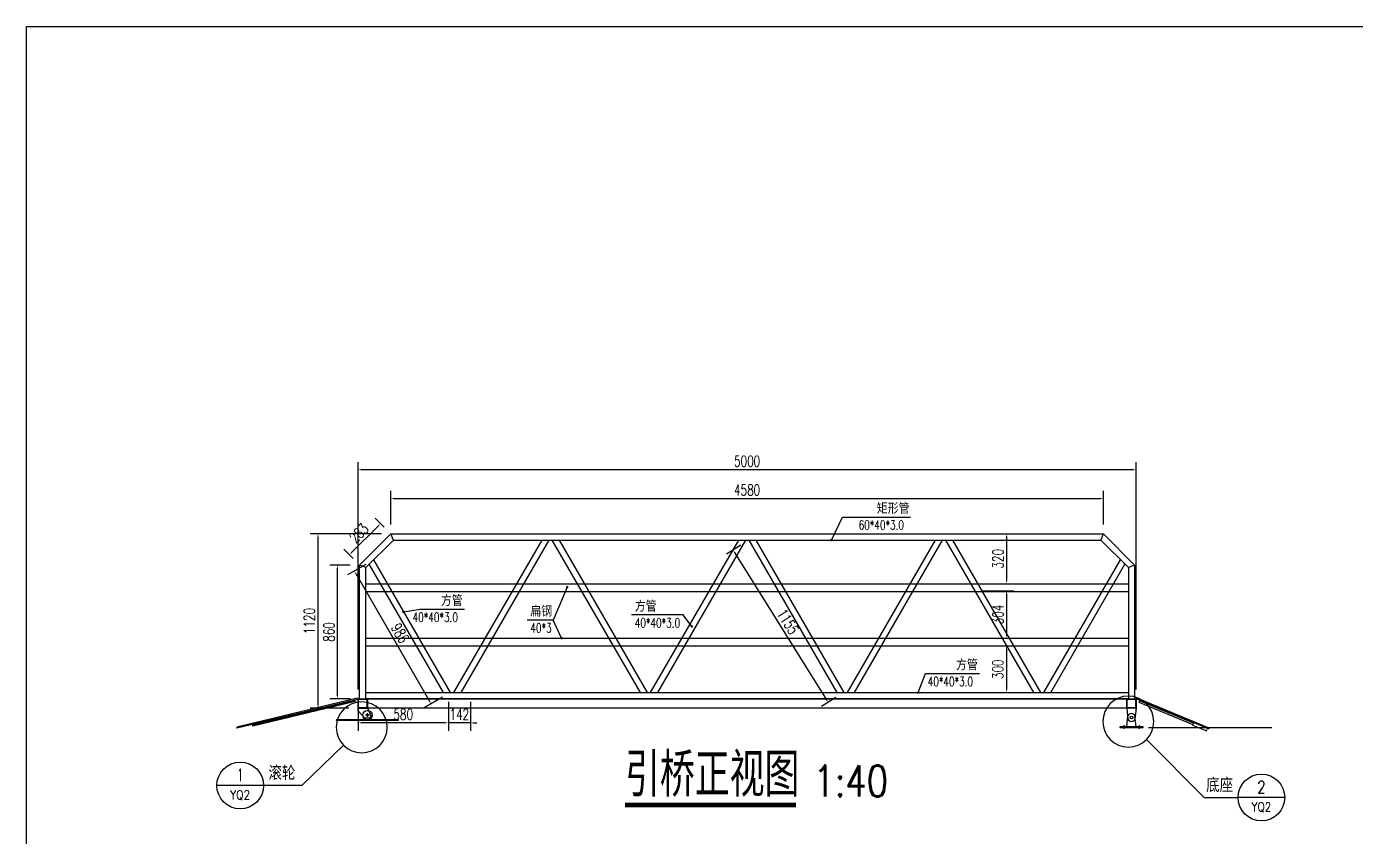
# Model space of a CAD drawing. Header units: millimetres. Extents: x 7263 to 319917, y -161937 to 156976.
# Drawn here: x 214304 to 222844, y -20457 to -15253 of the extents above; entities that cross this region are included whole.
import ezdxf
from ezdxf.enums import TextEntityAlignment as Align

# ---------------------------------------------------------------- set-up
doc = ezdxf.new("R2010")
doc.units = ezdxf.units.MM
doc.header["$LTSCALE"] = 1000
doc.linetypes.add('CENTER2', pattern=[28.575, 19.05, -3.175, 3.175, -3.175])
for name, color, linetype in [('00-HATCH(填充)', 250, 'Continuous'), ('DIM_IDEN', 3, 'Continuous'), ('DIM_LEAD', 3, 'Continuous'), ('DIM_SYMB', 3, 'Continuous'), ('PUB_DIM', 3, 'Continuous'), ('PUB_TEXT', 7, 'Continuous'), ('W-STEEL_FRAME钢架', 3, 'Continuous')]:
    doc.layers.add(name, color=color, linetype=linetype)
doc.styles.add('-宋体', font='', dxfattribs={"width": 0.8})
doc.styles.add('_TCH_DIM', font='SIMPLEX.shx', dxfattribs={"bigfont": 'hztxt.shx'})
doc.styles.add('_TCH_LABEL', font='COMPLEX', dxfattribs={"bigfont": 'GBCBIG'})
doc.styles.get("Standard").update_dxf_attribs({"font": 'simplex.shx', "width": 0.8, "bigfont": 'hztxt.shx'})
doc.styles.add('STANDARD_T3', font='simplex.shx', dxfattribs={"width": 0.7, "bigfont": 'hztxt.shx'})
doc.styles.get('-宋体').set_extended_font_data('SimSun')
doc.dimstyles.new('W&&20', dxfattribs={"dimtxt": 70, "dimasz": 20, "dimexe": 50, "dimexo": 60, "dimgap": 20, "dimtad": 1, "dimdec": 0, "dimzin": 0, "dimdsep": 46, "dimtxsty": 'STANDARD_T3', "dimcen": 0.09, "dimclrd": 1, "dimclre": 1, "dimclrt": 7, "dimazin": 2, "dimtfac": 1, "dimtdec": 0, "dimtix": 1, "dimtmove": 2, "dimatfit": 3, "dimfxl": 0, "dimtolj": 1, "dimtzin": 0, "dimarcsym": 0})

# ---------------------------------------------------------------- blocks, each defined once
blk = doc.blocks.new('*D402')
at = {"layer": 'Defpoints', "color": 0, "transparency": 16777216}
for p in [(216303, -18713), (216444.7, -18713), (216444.7, -19573)]:
    blk.add_point(p, dxfattribs=at)
at = {"layer": 'PUB_DIM', "color": 1, "lineweight": -2, "transparency": 16777216}
for p, q in [((216384.7, -18713), (216253, -18713)), ((216303, -19553), (216303, -18733)), ((216384.7, -19573), (216253, -19573))]:
    blk.add_line(p, q, dxfattribs=at)
at = {"layer": 'PUB_DIM', "color": 1, "transparency": 16777216}
for points in [[(216299.7, -18733), (216306.4, -18733), (216303, -18713)], [(216299.7, -19553), (216306.4, -19553), (216303, -19573)]]:
    blk.add_solid(points, dxfattribs=at)
at = {"layer": 'PUB_DIM', "color": 7, "transparency": 16777216, "insert": (216248, -19143), "char_height": 70, "attachment_point": 5, "rotation": 90, "style": 'STANDARD_T3'}
blk.add_mtext('\\A1;860', dxfattribs=at)
blk = doc.blocks.new('*D383')
at = {"layer": 'Defpoints', "color": 0, "transparency": 16777216}
for p in [(216578.9, -18447.1), (216644.7, -18513), (216444.7, -18713)]:
    blk.add_point(p, dxfattribs=at)
at = {"layer": 'PUB_DIM', "color": 1, "lineweight": -2, "transparency": 16777216}
for p, q in [((216602.3, -18470.5), (216543.5, -18411.7)), ((216393, -18633), (216564.7, -18461.2)), ((216402.3, -18670.5), (216343.5, -18611.7))]:
    blk.add_line(p, q, dxfattribs=at)
at = {"layer": 'PUB_DIM', "color": 1, "transparency": 16777216}
for points in [[(216562.4, -18458.9), (216567.1, -18463.6), (216578.9, -18447.1)], [(216390.7, -18630.6), (216395.4, -18635.3), (216378.9, -18647.1)]]:
    blk.add_solid(points, dxfattribs=at)
at = {"layer": 'PUB_DIM', "color": 7, "transparency": 16777216, "insert": (216440, -18508.2), "char_height": 70, "attachment_point": 5, "rotation": 45, "style": 'STANDARD_T3'}
blk.add_mtext('\\A1;283', dxfattribs=at)
blk = doc.blocks.new('*D384')
at = {"layer": 'Defpoints', "color": 0, "transparency": 16777216}
for p in [(221224.7, -18286), (216644.7, -18513), (221224.7, -18513)]:
    blk.add_point(p, dxfattribs=at)
at = {"layer": 'PUB_DIM', "color": 1, "lineweight": -2, "transparency": 16777216}
for p, q in [((216644.7, -18453), (216644.7, -18236)), ((221224.7, -18453), (221224.7, -18236)), ((216664.7, -18286), (221204.7, -18286))]:
    blk.add_line(p, q, dxfattribs=at)
at = {"layer": 'PUB_DIM', "color": 1, "transparency": 16777216}
for points in [[(216664.7, -18282.6), (216664.7, -18289.3), (216644.7, -18286)], [(221204.7, -18282.6), (221204.7, -18289.3), (221224.7, -18286)]]:
    blk.add_solid(points, dxfattribs=at)
at = {"layer": 'PUB_DIM', "color": 7, "transparency": 16777216, "insert": (218934.7, -18231), "char_height": 70, "attachment_point": 5, "style": 'STANDARD_T3'}
blk.add_mtext('\\A1;4580', dxfattribs=at)
blk = doc.blocks.new('*D385')
at = {"layer": 'Defpoints', "color": 0, "transparency": 16777216}
for p in [(216644.7, -18513), (216176.7, -19633), (216434.7, -19633)]:
    blk.add_point(p, dxfattribs=at)
at = {"layer": 'PUB_DIM', "color": 1, "lineweight": -2, "transparency": 16777216}
for p, q in [((216584.7, -18513), (216126.7, -18513)), ((216176.7, -18533), (216176.7, -19613)), ((216374.7, -19633), (216126.7, -19633))]:
    blk.add_line(p, q, dxfattribs=at)
at = {"layer": 'PUB_DIM', "color": 1, "transparency": 16777216}
for points in [[(216173.4, -18533), (216180, -18533), (216176.7, -18513)], [(216173.4, -19613), (216180, -19613), (216176.7, -19633)]]:
    blk.add_solid(points, dxfattribs=at)
at = {"layer": 'PUB_DIM', "color": 7, "transparency": 16777216, "insert": (216121.7, -19073), "char_height": 70, "attachment_point": 5, "rotation": 90, "style": 'STANDARD_T3'}
blk.add_mtext('\\A1;1120', dxfattribs=at)
blk = doc.blocks.new('*D386')
at = {"layer": 'Defpoints', "color": 0, "transparency": 16777216}
for p in [(220224.7, -18513), (220384.7, -18832.9), (220601.6, -18832.9)]:
    blk.add_point(p, dxfattribs=at)
at = {"layer": 'PUB_DIM', "color": 1, "lineweight": -2, "transparency": 16777216}
for p, q in [((220284.7, -18513), (220651.6, -18513)), ((220601.6, -18533), (220601.6, -18812.9)), ((220444.7, -18832.9), (220651.6, -18832.9))]:
    blk.add_line(p, q, dxfattribs=at)
at = {"layer": 'PUB_DIM', "color": 1, "transparency": 16777216}
for points in [[(220598.2, -18533), (220604.9, -18533), (220601.6, -18513)], [(220598.2, -18812.9), (220604.9, -18812.9), (220601.6, -18832.9)]]:
    blk.add_solid(points, dxfattribs=at)
at = {"layer": 'PUB_DIM', "color": 7, "transparency": 16777216, "insert": (220546.6, -18672.9), "char_height": 70, "attachment_point": 5, "rotation": 90, "style": 'STANDARD_T3'}
blk.add_mtext('\\A1;320', dxfattribs=at)
blk = doc.blocks.new('*D387')
at = {"layer": 'Defpoints', "color": 0, "transparency": 16777216}
for p in [(220380.5, -18878.9), (220384.7, -19183), (220601.6, -19183)]:
    blk.add_point(p, dxfattribs=at)
at = {"layer": 'PUB_DIM', "color": 1, "lineweight": -2, "transparency": 16777216}
for p, q in [((220440.5, -18878.9), (220651.6, -18878.9)), ((220601.6, -18898.9), (220601.6, -19163)), ((220444.7, -19183), (220651.6, -19183))]:
    blk.add_line(p, q, dxfattribs=at)
at = {"layer": 'PUB_DIM', "color": 1, "transparency": 16777216}
for points in [[(220598.2, -18898.9), (220604.9, -18898.9), (220601.6, -18878.9)], [(220598.2, -19163), (220604.9, -19163), (220601.6, -19183)]]:
    blk.add_solid(points, dxfattribs=at)
at = {"layer": 'PUB_DIM', "color": 7, "transparency": 16777216, "insert": (220546.6, -19030.9), "char_height": 70, "attachment_point": 5, "rotation": 90, "style": 'STANDARD_T3'}
blk.add_mtext('\\A1;304', dxfattribs=at)
blk = doc.blocks.new('*D388')
at = {"layer": 'Defpoints', "color": 0, "transparency": 16777216}
for p in [(220384.7, -19233), (220384.7, -19533), (220600.7, -19533)]:
    blk.add_point(p, dxfattribs=at)
at = {"layer": 'PUB_DIM', "color": 1, "lineweight": -2, "transparency": 16777216}
for p, q in [((220444.7, -19233), (220650.7, -19233)), ((220600.7, -19253), (220600.7, -19513)), ((220444.7, -19533), (220650.7, -19533))]:
    blk.add_line(p, q, dxfattribs=at)
at = {"layer": 'PUB_DIM', "color": 1, "transparency": 16777216}
for points in [[(220597.4, -19253), (220604.1, -19253), (220600.7, -19233)], [(220597.4, -19513), (220604.1, -19513), (220600.7, -19533)]]:
    blk.add_solid(points, dxfattribs=at)
at = {"layer": 'PUB_DIM', "color": 7, "transparency": 16777216, "insert": (220545.7, -19383), "char_height": 70, "attachment_point": 5, "rotation": 90, "style": 'STANDARD_T3'}
blk.add_mtext('\\A1;300', dxfattribs=at)
blk = doc.blocks.new('*D404')
at = {"layer": 'Defpoints', "color": 0, "transparency": 16777216}
for p in [(216434.7, -18101.2), (216434.7, -19573), (221434.7, -19573)]:
    blk.add_point(p, dxfattribs=at)
at = {"layer": 'PUB_DIM', "color": 1, "lineweight": -2, "transparency": 16777216}
for p, q in [((216434.7, -19513), (216434.7, -18051.2)), ((221414.7, -18101.2), (216454.7, -18101.2)), ((221434.7, -19513), (221434.7, -18051.2))]:
    blk.add_line(p, q, dxfattribs=at)
at = {"layer": 'PUB_DIM', "color": 1, "transparency": 16777216}
for points in [[(216454.7, -18097.8), (216454.7, -18104.5), (216434.7, -18101.2)], [(221414.7, -18097.8), (221414.7, -18104.5), (221434.7, -18101.2)]]:
    blk.add_solid(points, dxfattribs=at)
at = {"layer": 'PUB_DIM', "color": 7, "transparency": 16777216, "insert": (218934.7, -18046.2), "char_height": 70, "attachment_point": 5, "style": 'STANDARD_T3'}
blk.add_mtext('\\A1;5000', dxfattribs=at)
blk = doc.blocks.new('*D394')
at = {"layer": 'Defpoints', "color": 0, "transparency": 16777216}
for p in [(217014.6, -19533), (217156.9, -19533), (217014.6, -19727.5)]:
    blk.add_point(p, dxfattribs=at)
at = {"layer": 'PUB_DIM', "color": 1, "lineweight": -2, "transparency": 16777216}
for p, q in [((217014.6, -19593), (217014.6, -19777.5)), ((217156.9, -19593), (217156.9, -19777.5)), ((216994.6, -19727.5), (216974.6, -19727.5)), ((217156.9, -19727.5), (217014.6, -19727.5)), ((217176.9, -19727.5), (217196.9, -19727.5))]:
    blk.add_line(p, q, dxfattribs=at)
at = {"layer": 'PUB_DIM', "color": 1, "transparency": 16777216}
for points in [[(216994.6, -19724.2), (216994.6, -19730.9), (217014.6, -19727.5)], [(217176.9, -19724.2), (217176.9, -19730.9), (217156.9, -19727.5)]]:
    blk.add_solid(points, dxfattribs=at)
at = {"layer": 'PUB_DIM', "color": 7, "transparency": 16777216, "insert": (217085.7, -19672.5), "char_height": 70, "attachment_point": 5, "style": 'STANDARD_T3'}
blk.add_mtext('\\A1;142', dxfattribs=at)
blk = doc.blocks.new('*D405')
at = {"layer": 'Defpoints', "color": 0, "transparency": 16777216}
for p in [(217014.6, -19533), (216434.7, -19573), (216434.7, -19727.5)]:
    blk.add_point(p, dxfattribs=at)
at = {"layer": 'PUB_DIM', "color": 1, "lineweight": -2, "transparency": 16777216}
for p, q in [((216434.7, -19633), (216434.7, -19777.5)), ((217014.6, -19593), (217014.6, -19777.5)), ((216994.6, -19727.5), (216454.7, -19727.5))]:
    blk.add_line(p, q, dxfattribs=at)
at = {"layer": 'PUB_DIM', "color": 1, "transparency": 16777216}
for points in [[(216454.7, -19724.2), (216454.7, -19730.9), (216434.7, -19727.5)], [(216994.6, -19724.2), (216994.6, -19730.9), (217014.6, -19727.5)]]:
    blk.add_solid(points, dxfattribs=at)
at = {"layer": 'PUB_DIM', "color": 7, "transparency": 16777216, "insert": (216724.6, -19672.5), "char_height": 70, "attachment_point": 5, "style": 'STANDARD_T3'}
blk.add_mtext('\\A1;580', dxfattribs=at)
blk = doc.blocks.new('*D396')
at = {"layer": 'Defpoints', "color": 0, "transparency": 16777216}
for p in [(218944.7, -18553), (219556.7, -19533), (219455.6, -19596.1)]:
    blk.add_point(p, dxfattribs=at)
at = {"layer": 'PUB_DIM', "color": 1, "lineweight": -2, "transparency": 16777216}
for p, q in [((218893.8, -18584.7), (218801.2, -18642.6)), ((218854.2, -18633.1), (219445, -19579.1)), ((219505.8, -19564.7), (219413.2, -19622.6))]:
    blk.add_line(p, q, dxfattribs=at)
at = {"layer": 'PUB_DIM', "color": 1, "transparency": 16777216}
for points in [[(218857, -18631.3), (218851.4, -18634.8), (218843.6, -18616.1)], [(219447.8, -19577.4), (219442.2, -19580.9), (219455.6, -19596.1)]]:
    blk.add_solid(points, dxfattribs=at)
at = {"layer": 'PUB_DIM', "color": 7, "transparency": 16777216, "insert": (219196.3, -19077), "char_height": 70, "attachment_point": 5, "rotation": 301.98399, "style": 'STANDARD_T3'}
blk.add_mtext('\\A1;1155', dxfattribs=at)
blk = doc.blocks.new('*D406')
at = {"layer": 'Defpoints', "color": 0, "transparency": 16777216}
for p in [(216535.5, -18678.7), (217028.7, -19533), (216903.2, -19605.5)]:
    blk.add_point(p, dxfattribs=at)
at = {"layer": 'PUB_DIM', "color": 1, "lineweight": -2, "transparency": 16777216}
for p, q in [((216483.6, -18708.7), (216366.7, -18776.2)), ((216420, -18768.5), (216893.2, -19588.1)), ((216976.8, -19563), (216859.9, -19630.5))]:
    blk.add_line(p, q, dxfattribs=at)
at = {"layer": 'PUB_DIM', "color": 1, "transparency": 16777216}
for points in [[(216422.9, -18766.9), (216417.1, -18770.2), (216410, -18751.2)], [(216896.1, -19586.5), (216890.3, -19589.8), (216903.2, -19605.5)]]:
    blk.add_solid(points, dxfattribs=at)
at = {"layer": 'PUB_DIM', "color": 7, "transparency": 16777216, "insert": (216704.2, -19150.8), "char_height": 70, "attachment_point": 5, "rotation": 300, "style": 'STANDARD_T3'}
blk.add_mtext('\\A1;986', dxfattribs=at)

msp = doc.modelspace()

# ---------------------------------------------------------------- linework, layer by layer
at = {"color": 4}
for p, q in [((216661.3, -18553), (216644.7, -18513)), ((221208.2, -18553), (221224.7, -18513)), ((216484.7, -18729.5), (216444.7, -18713)), ((221424.7, -18713), (221384.7, -18729.5))]:
    msp.add_line(p, q, dxfattribs=at)
at = {"color": 0}
for p, q in [((216484.7, -18832.9), (221384.7, -18832.9)), ((216484.7, -18882.9), (221384.7, -18882.9)), ((216484.7, -19183), (221384.7, -19183)), ((216484.7, -19233), (221384.7, -19233))]:
    msp.add_line(p, q, dxfattribs=at)
at = {"color": 3}
for p, q in [((216434.7, -19573), (221379.7, -19573)), ((216434.7, -19653), (216434.7, -19573)), ((221434.7, -19653), (221434.7, -19573)), ((221434.7, -19653), (221434.7, -19602))]:
    msp.add_line(p, q, dxfattribs=at)
at = {"color": 1}
msp.add_line((216434.7, -19573), (216434.7, -19573), dxfattribs=at)
at = {"color": 3, "lineweight": 5}
for p, q in [((216434.7, -19653), (216434.7, -19573)), ((221434.7, -19653), (221434.7, -19573)), ((221434.7, -19633), (221434.7, -19573))]:
    msp.add_line(p, q, dxfattribs=at)
for p, q in [((221434.7, -19633), (221374.7, -19633)), ((221374.7, -19633), (221382.3, -19704)), ((221434.7, -19633), (221427.2, -19704)), ((221374.7, -19753), (221382.3, -19681.9)), ((221434.7, -19753), (221427.2, -19681.9)), ((221444.7, -19753), (221364.7, -19753)), ((221444.8, -19753), (221364.8, -19753)), ((221434.7, -19753), (221374.7, -19753)), ((221884.7, -19779.2), (221798.8, -19743.6))]:
    msp.add_line(p, q)
at = {"lineweight": 5}
for p, q in [((221805.2, -19725.6), (221798.3, -19742.3)), ((221892.9, -19761.9), (221886, -19778.6))]:
    msp.add_line(p, q, dxfattribs=at)
at = {"color": 3, "linetype": 'CENTER2'}
for p, q in [((221354.8, -19742), (221354.8, -19766.3)), ((221454.8, -19742), (221454.8, -19766.3))]:
    msp.add_line(p, q, dxfattribs=at)
at = {"color": 4}
for points in [[(216444.7, -19573), (216444.7, -18713), (216644.7, -18513)], [(216644.7, -18513), (221224.7, -18513), (221424.7, -18713), (221424.7, -19573)], [(216484.7, -19573), (216484.7, -18729.5), (216661.3, -18553)], [(216661.3, -18553), (221208.2, -18553), (221384.7, -18729.5), (221384.7, -19573)], [(221379.7, -19573), (216484.7, -19573), (216484.7, -19533), (221384.7, -19533)]]:
    msp.add_lwpolyline(points, dxfattribs=at)
for points in [[(217614.6, -18553), (217048.7, -19533)], [(217660.7, -18553), (217094.9, -19533)], [(217680.7, -18553), (218246.5, -19533)], [(217726.9, -18553), (218292.7, -19533)], [(218878.5, -18553), (218312.7, -19533)], [(218924.7, -18553), (218358.9, -19533)], [(218944.7, -18553), (219510.5, -19533)], [(218990.9, -18553), (219556.7, -19533)], [(220142.5, -18553), (219576.7, -19533)], [(220188.7, -18553), (219622.9, -19533)], [(220208.7, -18553), (220774.5, -19533)], [(220254.9, -18553), (220820.7, -19533)], [(217028.7, -19533), (216535.5, -18678.7)], [(220840.7, -19533), (221333.9, -18678.7)], [(216982.6, -19533), (216506.3, -18708)], [(220886.9, -19533), (221363.2, -18708)], [(215756.3, -19741), (216413.6, -19583.2)], [(221803.3, -19730.2), (221455.9, -19586.3)], [(221514.7, -19758), (222305.9, -19758)]]:
    msp.add_lwpolyline(points)
for points in [[(215653.1, -19756.5), (215653.8, -19759.4, 0.414214), (215655, -19760.2), (216430.5, -19574, 0.416514), (216431.2, -19572.8), (216430.3, -19568.9, 0.411917), (216429.1, -19568.2), (215654.5, -19754.1)], [(221902.8, -19761.7), (221901.6, -19764.4, -0.414214), (221900.3, -19765), (221440.6, -19574.6, -0.416514), (221440.1, -19573.3), (221441.6, -19569.6, -0.411917), (221442.9, -19569.1), (221901.7, -19759)]]:
    msp.add_lwpolyline(points, format="xyb")
for points in [[(215755.1, -19736.1), (216412.4, -19578.4), (216415.5, -19591), (215758.1, -19748.8)], [(216434.7, -19573), (216494.7, -19573), (216494.7, -19633), (216434.7, -19633)], [(216437.7, -19576), (216491.7, -19576), (216491.7, -19630), (216437.7, -19630)], [(221374.7, -19573), (221434.7, -19573), (221434.7, -19633), (221374.7, -19633)], [(221377.7, -19576), (221431.7, -19576), (221431.7, -19630), (221377.7, -19630)], [(221805.2, -19725.6), (221457.8, -19581.7), (221452.8, -19593.7), (221800.2, -19737.6)], [(216294.7, -19711), (216694.7, -19711), (216694.7, -19707), (216294.7, -19707)], [(221479.7, -19753), (221329.7, -19753), (221329.8, -19757), (221479.8, -19757)], [(221346.8, -19753), (221362.8, -19753), (221362.8, -19757), (221346.8, -19757)], [(221446.8, -19753), (221462.8, -19753), (221462.8, -19757), (221446.8, -19757)]]:
    msp.add_lwpolyline(points, close=True)
at = {"color": 3}
msp.add_lwpolyline([(221379.7, -19633), (216434.7, -19633), (216434.7, -19573), (221379.7, -19573)], dxfattribs=at)
at = {"lineweight": -3}
msp.add_circle((216494.7, -19677), 30, dxfattribs=at)
msp.add_circle((221404.7, -19693), 9)
msp.add_circle((221404.7, -19693), 9)
msp.add_circle((221404.7, -19693), 9)
msp.add_circle((221404.7, -19693), 9)
for centre, radius, start, end in [((221404.7, -19693), 25, 26.19556, 153.80444), ((221404.7, -19693), 25, 206.19556, 333.80444), ((221885.1, -19778.3), 1, 247.50372, 337.50372), ((221900.9, -19760.9), 2, 337.50372, 67.50372)]:
    msp.add_arc(centre, radius, start, end)
at = {"lineweight": 5}
msp.add_arc((221799.2, -19742.7), 1, 157.50372, 247.50372, dxfattribs=at)
at = {"layer": '00-HATCH(填充)', "color": 0, "lineweight": -3, "ltscale": 0.5}
for p, q in [((216507.2, -19677), (216482.2, -19677)), ((216494.7, -19689.5), (216494.7, -19664.5))]:
    msp.add_line(p, q, dxfattribs=at)
at = {"layer": '00-HATCH(填充)', "color": 0, "lineweight": -3}
msp.add_lwpolyline([(216494.7, -19633), (216517.5, -19679.7, -0.267952), (216517.2, -19684.7), (216509.7, -19695.8, -0.249325), (216505.5, -19698), (216481.8, -19698, -0.198912), (216478.3, -19696.5), (216434.7, -19650.5), (216434.7, -19633)], format="xyb", close=True, dxfattribs=at)
msp.add_circle((216494.7, -19677), 6, dxfattribs=at)
at = {"layer": 'DIM_IDEN'}
for p, q in [((216340.4, -19869.8), (216072.4, -20129.7)), ((221500.5, -19834.7), (221872.6, -20206.8)), ((215826.9, -20129.7), (215526.9, -20129.7)), ((216072.4, -20129.7), (215826.9, -20129.7)), ((221872.6, -20206.8), (222089.8, -20206.8)), ((222389.8, -20206.8), (222089.8, -20206.8))]:
    msp.add_line(p, q, dxfattribs=at)
for points in [[(221548.4, -19719, 1), (221221, -19719, 1)], [(216621.6, -19755.9, 1), (216294.2, -19755.9, 1)]]:
    msp.add_lwpolyline(points, format="xyb", close=True, dxfattribs=at)
for centre in [(215676.9, -20129.7), (222239.8, -20206.8)]:
    msp.add_circle(centre, 150, dxfattribs=at)
at = {"layer": 'DIM_LEAD'}
for p, q in [((219476.8, -18553), (219548.2, -18405.1)), ((219548.2, -18405.1), (219984.2, -18405.1)), ((217778.6, -18855.1), (217688.2, -19066.4)), ((216725.8, -19013.2), (216833.5, -18997.6)), ((216833.5, -18997.6), (217117.7, -18997.6)), ((218524.3, -19033.8), (218191.8, -19033.8)), ((218579, -19108.1), (218524.3, -19033.8)), ((217688.2, -19066.4), (217520.3, -19066.4)), ((217742.9, -19183), (217688.2, -19066.4)), ((220034.1, -19533), (220081.1, -19411)), ((220081.1, -19411), (220428, -19411))]:
    msp.add_line(p, q, dxfattribs=at)
at = {"layer": 'DIM_LEAD', "const_width": 8}
for points in [[(219475.1, -18556.6, 1), (219478.6, -18549.4, 1)], [(217780.2, -18851.4, 1), (217777, -18858.8, 1)], [(216721.8, -19013.8, 1), (216729.7, -19012.6, 1)], [(218581.4, -19111.3, 1), (218576.6, -19104.9, 1)], [(217744.6, -19186.6, 1), (217741.2, -19179.3, 1)], [(220032.7, -19536.7, 1), (220035.6, -19529.2, 1)]]:
    msp.add_lwpolyline(points, format="xyb", close=True, dxfattribs=at)
at = {"layer": 'DIM_SYMB', "const_width": 28}
msp.add_lwpolyline([(218150.5, -20255), (219248.8, -20255)], dxfattribs=at)
at = {"layer": 'W-STEEL_FRAME钢架'}
msp.add_lwpolyline([(214304.1, -15253.4), (230403.4, -15253.4), (230403.4, -26036.2), (214304.1, -26036.2)], close=True, dxfattribs=at)

# ---------------------------------------------------------------- texts
at = {"layer": 'PUB_TEXT', "color": 7, "style": '_TCH_DIM'}
for s, p in [('矩形管', (219768.1, -18384.1)), ('方管', (216967.2, -18976.6)), ('方管', (218212.8, -19012.8)), ('扁钢', (217541.3, -19045.4)), ('方管', (220277.5, -19390))]:
    msp.add_text(s, height=70, dxfattribs=at).set_placement(p)
at = {"layer": 'PUB_TEXT', "color": 7}
for s, height, style, width, p in [('60*40*3.0', 59.5, '_TCH_DIM', 0.705882, (219651.2, -18485.6)), ('40*40*3.0', 59.5, '_TCH_DIM', 0.705882, (216784.7, -19078.1)), ('40*3', 59.5, '_TCH_DIM', 0.705882, (217541.3, -19146.9)), ('40*40*3.0', 59.5, '_TCH_DIM', 0.705882, (218212.8, -19114.3)), ('40*40*3.0', 59.5, '_TCH_DIM', 0.705882, (220095, -19491.5)), ('滚轮', 79.75, '-宋体', 0.8, (215858.4, -20086.1)), ('底座', 79.75, '-宋体', 0.8, (221884.3, -20164.1))]:
    msp.add_text(s, height=height, dxfattribs=dict(at, style=style, width=width)).set_placement(p)
at = {"layer": 'PUB_TEXT', "color": 7, "width": 0.8}
for s, height, p in [('引桥正视图', 280, (218150.5, -20201.2)), ('1:40', 200, (219360.8, -20201.2))]:
    msp.add_text(s, height=height, dxfattribs=at).set_placement(p)
at = {"layer": 'PUB_TEXT', "color": 7, "style": '_TCH_LABEL'}
for s, height, p, p2 in [('1', 80.3, (215659.7, -20102.2), (215694.1, -20102.2)), ('2', 78.3, (222213.7, -20179), (222265.9, -20179))]:
    msp.add_text(s, height=height, dxfattribs=at).set_placement(p, p2, align=Align.FIT)
at = {"layer": 'PUB_TEXT', "color": 7, "style": '_TCH_LABEL', "width": 0.807692}
for p, p2 in [((215613.3, -20218.8), (215740.4, -20218.8)), ((222176.3, -20295.9), (222303.3, -20295.9))]:
    msp.add_text('YQ2', height=57.96, dxfattribs=at).set_placement(p, p2, align=Align.FIT)

# ---------------------------------------------------------------- dimensions: what is measured, and where the dimension line sits
at = {"layer": 'PUB_DIM'}
for base, p1, p2, picture, middle in [((216434.7, -18101.2), (221434.7, -19573), (216434.7, -19573), '*D404', (218934.7, -18046.2)), ((216434.7, -19727.5), (217014.6, -19533), (216434.7, -19573), '*D405', (216724.6, -19672.5)), ((217014.6, -19727.5), (217156.9, -19533), (217014.6, -19533), '*D394', (217085.7, -19672.5))]:
    dim = msp.add_linear_dim(base=base, p1=p1, p2=p2, dimstyle='W&&20', dxfattribs=at)
    dim.commit()
    dim.dimension.update_dxf_attribs({"geometry": picture, "text_midpoint": middle})
for p1, p2, distance, picture, middle in [((216644.7, -18513), (221224.7, -18513), 227, '*D384', (218934.7, -18231)), ((216444.7, -18713), (216644.7, -18513), 93.1, '*D383', (216440, -18508.2)), ((218944.7, -18553), (219556.7, -19533), -119.2, '*D396', (219196.3, -19077)), ((216535.5, -18678.7), (217028.7, -19533), -145, '*D406', (216704.2, -19150.8))]:
    dim = msp.add_aligned_dim(p1=p1, p2=p2, distance=distance, dimstyle='W&&20', dxfattribs=at)
    dim.commit()
    dim.dimension.update_dxf_attribs({"geometry": picture, "text_midpoint": middle})
for base, p1, p2, picture, middle in [((216176.7, -19633), (216644.7, -18513), (216434.7, -19633), '*D385', (216121.7, -19073)), ((220601.6, -18832.9), (220224.7, -18513), (220384.7, -18832.9), '*D386', (220546.6, -18672.9)), ((216303, -18713), (216444.7, -19573), (216444.7, -18713), '*D402', (216248, -19143)), ((220601.6, -19183), (220380.5, -18878.9), (220384.7, -19183), '*D387', (220546.6, -19030.9)), ((220600.7, -19533), (220384.7, -19233), (220384.7, -19533), '*D388', (220545.7, -19383))]:
    dim = msp.add_linear_dim(base=base, p1=p1, p2=p2, angle=90, dimstyle='W&&20', dxfattribs=at)
    dim.commit()
    dim.dimension.update_dxf_attribs({"geometry": picture, "text_midpoint": middle})

doc.saveas('drawing.dxf')
